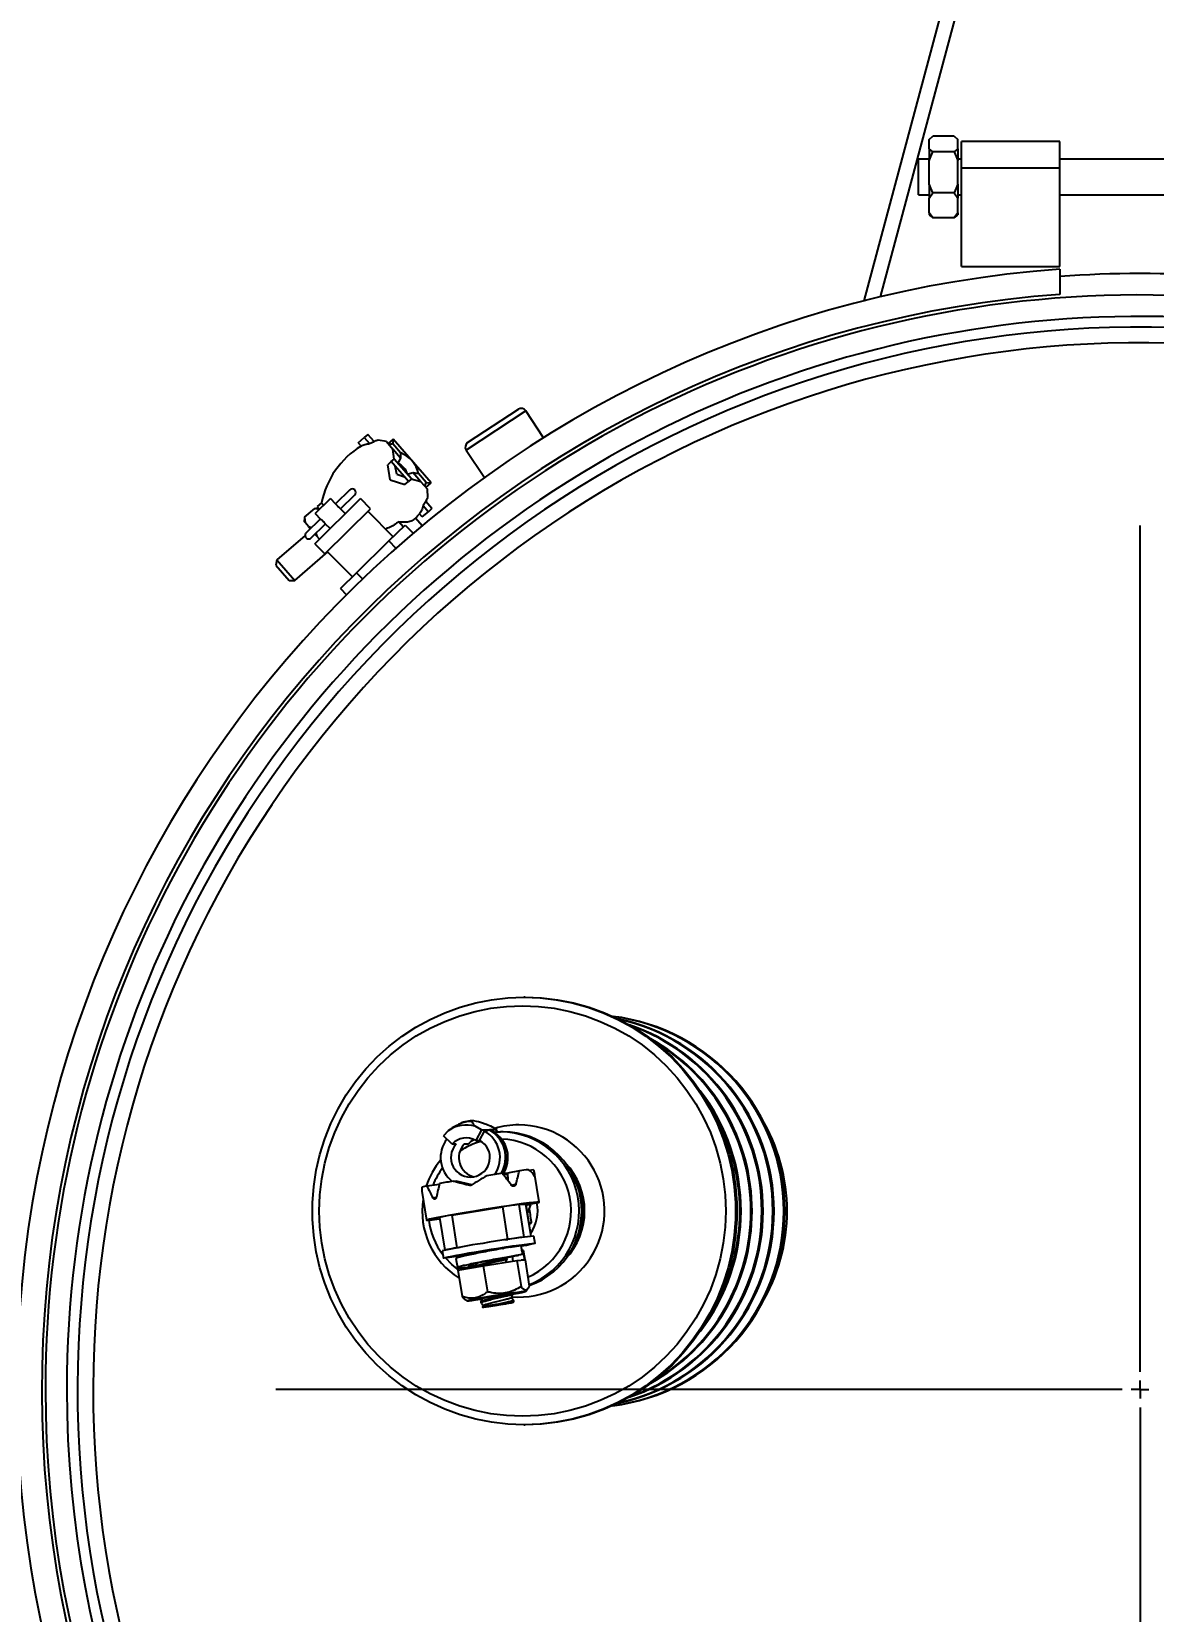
# Model space of a CAD drawing. Header units: millimetres. Extents: x 107291 to 113922, y -130611 to -125922.
# Drawn here: x 108183.7 to 108497.8, y -129124.4 to -128682.1 of the extents above; entities that cross this region are included whole.
import ezdxf

# ---------------------------------------------------------------- set-up
doc = ezdxf.new("R2010")
doc.units = ezdxf.units.MM
doc.header["$LTSCALE"] = 13
doc.linetypes.add('CENTERX2', pattern=[101.6, 63.5, -12.7, 12.7, -12.7])
for name, color, linetype in [('中心符号线', 7, 'CENTERX2'), ('几何体', 7, 'Continuous'), ('尺寸', 3, 'Continuous')]:
    doc.layers.add(name, color=color, linetype=linetype)
doc.styles.add('SLDTEXTSTYLE0', font='hyswlongfangsong.ttf')
doc.dimstyles.new('SLDDIMSTYLE0', dxfattribs={"dimtxt": 50, "dimasz": 40.8, "dimexe": 0, "dimexo": 0.0625, "dimgap": 12.5, "dimtad": 2, "dimdec": 0, "dimrnd": 1e-09, "dimzin": 12, "dimdsep": 46, "dimtxsty": 'SLDTEXTSTYLE0', "dimsah": 1, "dimcen": 0.09, "dimadec": 0, "dimazin": 3, "dimtfac": 1, "dimtdec": 0, "dimtmove": 0, "dimatfit": 0, "dimfxl": 1, "dimfrac": 2, "dimtolj": 1, "dimtzin": 12, "dimarcsym": 0})

# ---------------------------------------------------------------- blocks, each defined once
blk = doc.blocks.new('SW_CENTERMARKSYMBOL_0')
at = {"layer": '中心符号线', "color": 0}
for p, q in [((0, 5), (0, 242)), ((-5, 0), (-242, 0)), ((0, 0), (-2.5, 0)), ((0, 0), (0, 2.5)), ((0, 0), (0, -2.5)), ((0, 0), (2.5, 0)), ((0, -5), (0, -242))]:
    blk.add_line(p, q, dxfattribs=at)
blk = doc.blocks.new('*D23')
at = {"layer": 'Defpoints', "color": 0, "transparency": 16777216}
for p in [(108859.05, -128532.98), (107978.05, -129032.32), (108859.05, -129058.32)]:
    blk.add_point(p, dxfattribs=at)
at = {"layer": '尺寸', "color": 0, "lineweight": -2, "transparency": 16777216}
for p, q in [((107978.05, -129032.25), (107978.05, -128532.98)), ((108018.85, -128532.98), (108818.25, -128532.98)), ((108859.05, -129058.25), (108859.05, -128532.98))]:
    blk.add_line(p, q, dxfattribs=at)
at = {"layer": '尺寸', "color": 0, "transparency": 16777216}
for points in [[(108018.85, -128526.18), (108018.85, -128539.78), (107978.05, -128532.98)], [(108818.25, -128526.18), (108818.25, -128539.78), (108859.05, -128532.98)]]:
    blk.add_solid(points, dxfattribs=at)
at = {"layer": '尺寸', "color": 0, "transparency": 16777216, "insert": (108418.55, -128495.48), "char_height": 50, "attachment_point": 5, "style": 'SLDTEXTSTYLE0'}
blk.add_mtext('\\A1;881', dxfattribs=at)

msp = doc.modelspace()

# ---------------------------------------------------------------- linework, layer by layer
at = {"layer": '几何体'}
for p, q in [((108416.83, -128757.44), (108444.54, -128654.03)), ((108448.4, -128655.06), (108421.26, -128756.35)), ((108435.05, -128712.29), (108436.05, -128711.37)), ((108435.32, -128712), (108435.05, -128712.27)), ((108435.05, -128712.27), (108435.05, -128712.29)), ((108435.05, -128714.86), (108435.05, -128712.29)), ((108442.05, -128711.37), (108436.05, -128711.37)), ((108442.05, -128711.37), (108443.05, -128712.29)), ((108443.05, -128712.27), (108442.77, -128712)), ((108443.05, -128712.27), (108443.05, -128712.29)), ((108443.05, -128714.86), (108443.05, -128712.29)), ((108471.55, -128712.82), (108444.05, -128712.82)), ((108444.05, -128720.25), (108444.05, -128712.82)), ((108471.55, -128720.25), (108471.55, -128712.82)), ((108435.05, -128717.82), (108432.05, -128717.82)), ((108432.05, -128724.73), (108432.05, -128717.82)), ((108436.05, -128715.78), (108435.05, -128714.86)), ((108435.05, -128714.86), (108435.05, -128718.18)), ((108435.05, -128718.18), (108436.05, -128715.78)), ((108435.05, -128724.83), (108435.05, -128718.18)), ((108442.05, -128715.78), (108436.05, -128715.78)), ((108443.05, -128714.86), (108442.05, -128715.78)), ((108442.05, -128715.78), (108443.05, -128718.18)), ((108443.05, -128714.86), (108443.05, -128718.18)), ((108444.05, -128717.82), (108443.05, -128717.82)), ((108443.05, -128724.83), (108443.05, -128718.18)), ((108516.55, -128717.82), (108471.55, -128717.82)), ((108444.05, -128720.25), (108471.55, -128720.25)), ((108444.05, -128747.82), (108444.05, -128720.25)), ((108471.55, -128747.82), (108471.55, -128720.25)), ((108432.05, -128727.82), (108432.05, -128724.73)), ((108432.05, -128727.82), (108435.05, -128727.82)), ((108436.05, -128727.23), (108435.05, -128724.83)), ((108435.05, -128724.83), (108435.05, -128728.7)), ((108435.05, -128728.7), (108436.05, -128727.23)), ((108442.05, -128727.23), (108436.05, -128727.23)), ((108443.05, -128724.83), (108442.05, -128727.23)), ((108442.05, -128727.23), (108443.05, -128728.7)), ((108443.05, -128724.83), (108443.05, -128728.7)), ((108443.05, -128727.82), (108444.05, -128727.82)), ((108471.55, -128727.82), (108516.55, -128727.82)), ((108435.05, -128732.79), (108435.05, -128728.7)), ((108443.05, -128732.79), (108443.05, -128728.7)), ((108436.05, -128734.26), (108435.05, -128732.79)), ((108435.05, -128732.79), (108435.05, -128733.36)), ((108435.05, -128733.36), (108435.32, -128733.64)), ((108435.34, -128733.62), (108436.05, -128734.26)), ((108442.05, -128734.26), (108436.05, -128734.26)), ((108443.05, -128732.79), (108442.05, -128734.26)), ((108442.05, -128734.26), (108442.75, -128733.62)), ((108442.77, -128733.64), (108443.05, -128733.36)), ((108443.05, -128732.79), (108443.05, -128733.36)), ((108444.05, -128747.82), (108471.55, -128747.82)), ((108471.55, -128748.62), (108471.55, -128755.64)), ((108322.06, -128788.23), (108305.36, -128799.24)), ((108305.79, -128797.16), (108319.98, -128787.8)), ((108327.06, -128795.81), (108322.06, -128788.23)), ((108275.15, -128797.21), (108276.85, -128795.74)), ((108275.15, -128797.21), (108275.93, -128798.12)), ((108277.85, -128794.88), (108276.85, -128795.74)), ((108276.85, -128795.74), (108278.32, -128797.44)), ((108279.57, -128796.88), (108277.85, -128794.88)), ((108278.32, -128797.44), (108279.57, -128796.88)), ((108280.11, -128796.67), (108279.57, -128796.88)), ((108280.15, -128796.7), (108280.11, -128796.67)), ((108280.72, -128796.49), (108280.15, -128796.7)), ((108283.03, -128796.88), (108280.72, -128796.49)), ((108283.03, -128796.88), (108284.86, -128799.01)), ((108284.95, -128796.16), (108283.49, -128797.42)), ((108284.95, -128796.16), (108284.85, -128797.51)), ((108287.03, -128800.03), (108284.85, -128797.51)), ((108295.55, -128808.44), (108284.95, -128796.16)), ((108284.41, -128802.49), (108283.42, -128803.34)), ((108284.41, -128802.49), (108285.19, -128801.82)), ((108285.52, -128803.77), (108284.41, -128802.49)), ((108285.19, -128801.82), (108284.86, -128799.01)), ((108287.02, -128801.51), (108284.86, -128799.01)), ((108290.03, -128807.33), (108285.24, -128801.78)), ((108287.02, -128801.51), (108286.24, -128802.94)), ((108287.03, -128800.03), (108287.02, -128801.51)), ((108305.36, -128799.24), (108310.46, -128806.96)), ((108284.11, -128807.6), (108283.42, -128803.34)), ((108285.96, -128806), (108285.52, -128803.77)), ((108288.1, -128806.76), (108285.52, -128803.77)), ((108285.96, -128806), (108288.1, -128806.76)), ((108289.21, -128808.04), (108288.1, -128806.76)), ((108288.97, -128806), (108290.47, -128805.51)), ((108289.98, -128807.38), (108289.21, -128808.04)), ((108292.72, -128808.11), (108289.98, -128807.38)), ((108292.72, -128808.11), (108290.47, -128805.51)), ((108290.47, -128805.51), (108292.02, -128805.81)), ((108294.2, -128808.34), (108292.02, -128805.81)), ((108272.78, -128810.37), (108268.78, -128814.3)), ((108270.19, -128815.72), (108274.18, -128811.8)), ((108284.11, -128807.6), (108288.22, -128808.9)), ((108288.22, -128808.9), (108289.21, -128808.04)), ((108292.72, -128808.11), (108294.55, -128810.23)), ((108294.09, -128809.7), (108295.55, -128808.44)), ((108294.2, -128808.34), (108295.55, -128808.44)), ((108294.6, -128812.57), (108294.55, -128810.23)), ((108260.13, -128818.06), (108262.96, -128815.62)), ((108264.2, -128815.71), (108262.96, -128815.62)), ((108262.97, -128825.46), (108275.81, -128812.84)), ((108263.12, -128817.05), (108267.4, -128812.85)), ((108264.85, -128813.99), (108263.62, -128815.05)), ((108263.62, -128815.05), (108264.33, -128815.87)), ((108264.85, -128813.99), (108265.49, -128814.73)), ((108265.78, -128828.31), (108278.62, -128815.7)), ((108268.89, -128814.36), (108267.4, -128812.85)), ((108271.53, -128817.05), (108270.13, -128815.62)), ((108278.62, -128815.7), (108275.81, -128812.84)), ((108284.91, -128823.53), (108277.9, -128816.4)), ((108294.05, -128813.65), (108293.32, -128814.81)), ((108293.32, -128814.81), (108294.78, -128816.51)), ((108294.05, -128813.65), (108294.34, -128813.15)), ((108295.78, -128815.65), (108294.05, -128813.65)), ((108294.31, -128813.11), (108294.6, -128812.57)), ((108294.34, -128813.15), (108294.31, -128813.11)), ((108295.78, -128815.65), (108294.78, -128816.51)), ((108260.13, -128818.06), (108260.04, -128819.3)), ((108260.04, -128819.3), (108260.25, -128819.54)), ((108260.13, -128818.06), (108260.25, -128819.54)), ((108261.22, -128820.66), (108260.25, -128819.54)), ((108264.54, -128818.46), (108260.55, -128822.38)), ((108261.22, -128820.66), (108261.72, -128821.24)), ((108261.96, -128823.81), (108265.95, -128819.88)), ((108263.12, -128817.05), (108264.61, -128818.56)), ((108265.84, -128819.82), (108267.25, -128821.25)), ((108283.73, -128824.69), (108288.26, -128820.23)), ((108287.74, -128820.75), (108286.51, -128819.33)), ((108288.26, -128820.23), (108290.53, -128822.54)), ((108293.03, -128820.45), (108291.18, -128818.3)), ((108293.07, -128817.98), (108292.29, -128817.07)), ((108293.07, -128817.98), (108294.78, -128816.51)), ((108260.26, -128823.14), (108252.37, -128829.95)), ((108263.03, -128822.76), (108263.57, -128823.38)), ((108263.25, -128822.54), (108263.57, -128823.38)), ((108264.27, -128824.19), (108263.57, -128823.38)), ((108274.68, -128833.59), (108283.73, -128824.69)), ((108283.73, -128824.69), (108285.72, -128826.71)), ((108257.36, -128835.74), (108266.62, -128827.74)), ((108262.97, -128825.46), (108265.78, -128828.31)), ((108266.49, -128827.61), (108273.5, -128834.74)), ((108252.37, -128829.95), (108252.12, -128831.44)), ((108252.12, -128831.44), (108253.98, -128833.6)), ((108252.37, -128829.95), (108254.86, -128832.84)), ((108253.98, -128833.6), (108255.85, -128835.76)), ((108254.86, -128832.84), (108257.36, -128835.74)), ((108270.15, -128838.04), (108274.68, -128833.59)), ((108274.68, -128833.59), (108276.37, -128835.32)), ((108255.85, -128835.76), (108257.36, -128835.74)), ((108270.15, -128838.04), (108271.84, -128839.76)), ((108321.91, -128952.46), (108321.56, -128952.46)), ((108303.91, -128987.73), (108304.28, -128987.6)), ((108307.25, -128987.06), (108307.04, -128987.22)), ((108308.22, -128987.22), (108307.46, -128987.06)), ((108309.67, -128989.54), (108307.92, -128988.58)), ((108314.06, -128989.54), (108312.32, -128988.58)), ((108300.37, -128989.82), (108299.01, -128991.28)), ((108301.47, -128993.6), (108299.01, -128991.28)), ((108309.67, -128989.54), (108308.06, -128992.53)), ((108308.06, -128992.53), (108309.14, -128992.53)), ((108309.14, -128992.53), (108310.51, -128989.98)), ((108309.67, -128989.54), (108311.79, -128989.54)), ((108310.51, -128989.98), (108311.79, -128989.54)), ((108311.79, -128989.54), (108311.94, -128989.54)), ((108314.06, -128989.54), (108311.94, -128989.54)), ((108311.94, -128989.54), (108312.74, -128989.98)), ((108313.55, -128990.49), (108314.06, -128989.54)), ((108313.72, -128990.19), (108315.01, -128990.15)), ((108315.72, -128990.15), (108315.01, -128990.15)), ((108302.56, -128993.6), (108301.47, -128993.6)), ((108305.87, -128993.6), (108304.78, -128993.6)), ((108316.94, -129002.08), (108315.89, -129002.23)), ((108320.27, -129001.07), (108316.93, -129001.71)), ((108316.93, -129001.71), (108317.01, -129003.72)), ((108324.17, -129000.75), (108323.08, -129000.93)), ((108325.84, -129009.79), (108324.55, -129001.73)), ((108294.39, -129005.3), (108297.9, -129004.8)), ((108301.76, -129003.95), (108302.6, -129003.95)), ((108306.93, -129005), (108302.6, -129003.95)), ((108317.99, -129005.06), (108319.29, -129004.81)), ((108292.95, -129006.78), (108294.24, -129014.84)), ((108296.02, -129008.61), (108297.02, -129008.47)), ((108322.12, -129010.51), (108320.08, -129010.51)), ((108320.08, -129010.51), (108321.55, -129019.64)), ((108323.55, -129019.42), (108322.12, -129010.51)), ((108323.58, -129019.42), (108322.16, -129010.52)), ((108323.44, -129010.61), (108322.17, -129010.61)), ((108322.55, -129012.97), (108323.44, -129010.61)), ((108323.44, -129010.61), (108323.27, -129010.4)), ((108297.92, -129014.12), (108299.39, -129023.25)), ((108301.32, -129013.48), (108315.62, -129011.15)), ((108301.32, -129013.48), (108302.78, -129022.62)), ((108317.08, -129020.28), (108315.62, -129011.15)), ((108321.67, -129019.64), (108321.55, -129019.64)), ((108322.97, -129015.58), (108323.57, -129015.58)), ((108323.57, -129015.58), (108323.05, -129016.07)), ((108324.66, -129021.37), (108324.34, -129019.4)), ((108298.67, -129023.5), (108298.98, -129025.48)), ((108299.55, -129023.25), (108299.42, -129023.25)), ((108302.78, -129022.62), (108303.67, -129022.47)), ((108307.3, -129024.15), (108307.31, -129024.19)), ((108307.32, -129024.21), (108307.43, -129024.36)), ((108307.39, -129024.18), (108307.41, -129024.12)), ((108315.68, -129022.81), (108315.79, -129022.77)), ((108316.19, -129020.43), (108317.08, -129020.28)), ((108317.72, -129022.43), (108320.7, -129021.93)), ((108320.7, -129021.93), (108321.11, -129024.5)), ((108320.94, -129023.44), (108321.26, -129023.39)), ((108321.42, -129023.36), (108321.26, -129023.39)), ((108321.26, -129023.39), (108321.67, -129025.95)), ((108321.88, -129025.96), (108321.46, -129023.35)), ((108302.51, -129025.61), (108302.92, -129028.17)), ((108303.06, -129028.91), (108310.15, -129027.62)), ((108307.89, -129027.85), (108307.92, -129028.03)), ((108310.15, -129027.62), (108319.56, -129026.18)), ((108310.15, -129027.62), (108311.32, -129034.92)), ((108316.82, -129025.71), (108316.77, -129025.42)), ((108318.56, -129026.34), (108318.35, -129024.98)), ((108319.56, -129026.18), (108321.88, -129026.03)), ((108319.56, -129026.18), (108320.73, -129033.48)), ((108321.67, -129025.95), (108320.77, -129026.1)), ((108321.83, -129025.92), (108321.67, -129025.95)), ((108321.88, -129026.03), (108323.04, -129033.33)), ((108303.06, -129028.91), (108304.22, -129036.21)), ((108305.08, -129037.07), (108305.75, -129037.46)), ((108309.78, -129036.81), (108309.81, -129036.85)), ((108309.9, -129036.82), (108309.92, -129036.78)), ((108318.4, -129035.58), (108318.37, -129035.44)), ((108318.62, -129037.84), (108318.71, -129037.56)), ((108318.71, -129037.55), (108318.67, -129037.27)), ((108321.96, -129034.87), (108322.57, -129034.18)), ((108309.47, -129037.72), (108309.52, -129038.01)), ((108310.14, -129038.8), (108309.98, -129039.2)), ((108321.56, -129072.17), (108321.91, -129072.17))]:
    msp.add_line(p, q, dxfattribs=at)
at = {"layer": '几何体', "flags": 128}
for points in [[(108321.56, -128952.46), (108326.09, -128952.64), (108330.6, -128953.17), (108335.06, -128954.04), (108339.44, -128955.25), (108343.71, -128956.8), (108347.86, -128958.68), (108351.85, -128960.87), (108355.66, -128963.36), (108359.27, -128966.14), (108362.66, -128969.19), (108365.81, -128972.5), (108368.69, -128976.03), (108371.31, -128979.78), (108373.63, -128983.72), (108375.64, -128987.83), (108377.34, -128992.09), (108378.71, -128996.46), (108379.74, -129000.92), (108380.44, -129005.45), (108380.78, -129010.02), (108380.78, -129014.61), (108380.44, -129019.18), (108379.74, -129023.71), (108378.71, -129028.18), (108377.34, -129032.55), (108375.64, -129036.8), (108373.63, -129040.91), (108371.31, -129044.85), (108368.69, -129048.6), (108365.81, -129052.14), (108362.66, -129055.44), (108359.27, -129058.49), (108355.66, -129061.27), (108351.85, -129063.76), (108347.86, -129065.95), (108343.71, -129067.83), (108339.44, -129069.38), (108335.06, -129070.6), (108330.6, -129071.47), (108326.09, -129071.99), (108321.56, -129072.17), (108317.02, -129071.99), (108312.51, -129071.47), (108308.05, -129070.6), (108303.67, -129069.38), (108299.4, -129067.83), (108295.26, -129065.95), (108291.27, -129063.76), (108287.46, -129061.27), (108283.85, -129058.49), (108280.46, -129055.44), (108277.31, -129052.14), (108274.42, -129048.6), (108271.81, -129044.85), (108269.49, -129040.91), (108267.47, -129036.8), (108265.78, -129032.55), (108264.41, -129028.18), (108263.37, -129023.71), (108262.68, -129019.18), (108262.33, -129014.61), (108262.33, -129010.02), (108262.68, -129005.45), (108263.37, -129000.92), (108264.41, -128996.46), (108265.78, -128992.09), (108267.47, -128987.83), (108269.49, -128983.72), (108271.81, -128979.78), (108274.42, -128976.03), (108277.31, -128972.5), (108280.46, -128969.19), (108283.85, -128966.14), (108287.46, -128963.36), (108291.27, -128960.87), (108295.26, -128958.68), (108299.4, -128956.8), (108303.67, -128955.25), (108308.05, -128954.04), (108312.51, -128953.17), (108317.02, -128952.64), (108321.56, -128952.46)], [(108321.91, -128952.46), (108326.45, -128952.64), (108330.96, -128953.17), (108335.41, -128954.04), (108339.79, -128955.25), (108344.07, -128956.8), (108348.21, -128958.68), (108352.2, -128960.87), (108356.01, -128963.36), (108359.62, -128966.14), (108363.01, -128969.19), (108366.16, -128972.5), (108369.05, -128976.03), (108371.66, -128979.78), (108373.98, -128983.72), (108375.99, -128987.83), (108377.69, -128992.09), (108379.06, -128996.46), (108380.1, -129000.92), (108380.79, -129005.45), (108381.14, -129010.02), (108381.14, -129014.61), (108380.79, -129019.18), (108380.1, -129023.71), (108379.06, -129028.18), (108377.69, -129032.55), (108375.99, -129036.8), (108373.98, -129040.91), (108371.66, -129044.85), (108369.05, -129048.6), (108366.16, -129052.14), (108363.01, -129055.44), (108359.62, -129058.49), (108356.01, -129061.27), (108352.2, -129063.76), (108348.21, -129065.95), (108344.07, -129067.83), (108339.79, -129069.38), (108335.41, -129070.6), (108330.96, -129071.47), (108326.45, -129071.99), (108321.91, -129072.17)], [(108321.15, -128954.84), (108325.62, -128955.01), (108330.05, -128955.54), (108334.44, -128956.42), (108338.74, -128957.65), (108342.93, -128959.21), (108346.99, -128961.1), (108350.89, -128963.31), (108354.61, -128965.81), (108358.12, -128968.61), (108361.4, -128971.67), (108364.43, -128974.99), (108367.2, -128978.53), (108369.68, -128982.28), (108371.87, -128986.22), (108373.74, -128990.32), (108375.29, -128994.55), (108376.5, -128998.9), (108377.37, -129003.33), (108377.9, -129007.81), (108378.07, -129012.32), (108377.9, -129016.83), (108377.37, -129021.31), (108376.5, -129025.74), (108375.29, -129030.08), (108373.74, -129034.31), (108371.87, -129038.41), (108369.68, -129042.35), (108367.2, -129046.1), (108364.43, -129049.65), (108361.4, -129052.96), (108358.12, -129056.03), (108354.61, -129058.82), (108350.89, -129061.33), (108346.99, -129063.53), (108342.93, -129065.42), (108338.74, -129066.99), (108334.44, -129068.21), (108330.05, -129069.09), (108325.62, -129069.62), (108321.15, -129069.8), (108316.68, -129069.62), (108312.25, -129069.09), (108307.86, -129068.21), (108303.56, -129066.99), (108299.37, -129065.42), (108295.31, -129063.53), (108291.41, -129061.33), (108287.69, -129058.82), (108284.18, -129056.03), (108280.9, -129052.96), (108277.87, -129049.65), (108275.1, -129046.1), (108272.62, -129042.35), (108270.43, -129038.41), (108268.56, -129034.31), (108267.01, -129030.08), (108265.8, -129025.74), (108264.93, -129021.31), (108264.4, -129016.83), (108264.23, -129012.32), (108264.4, -129007.81), (108264.93, -129003.33), (108265.8, -128998.9), (108267.01, -128994.55), (108268.56, -128990.32), (108270.43, -128986.22), (108272.62, -128982.28), (108275.1, -128978.53), (108277.87, -128974.99), (108280.9, -128971.67), (108284.18, -128968.61), (108287.69, -128965.81), (108291.41, -128963.31), (108295.31, -128961.1), (108299.37, -128959.21), (108303.56, -128957.65), (108307.86, -128956.42), (108312.25, -128955.54), (108316.68, -128955.01), (108321.15, -128954.84)], [(108315.53, -129001.75), (108315.01, -129001.83), (108314.48, -129001.91), (108313.94, -129001.99), (108313.39, -129002.07), (108312.84, -129002.16), (108312.28, -129002.24), (108311.72, -129002.33), (108311.15, -129002.42)], [(108315.94, -129001.61), (108316.7, -129001.73), (108316.93, -129001.77)], [(108319.53, -129010.51), (108317.43, -129010.82), (108315.16, -129011.16), (108312.76, -129011.53), (108310.29, -129011.92), (108307.82, -129012.32), (108305.4, -129012.72), (108303.09, -129013.11), (108300.96, -129013.48), (108299.05, -129013.82), (108297.41, -129014.12)], [(108322.68, -129010.51), (108324.01, -129010.25), (108324.99, -129010.04), (108325.61, -129009.89), (108325.84, -129009.8), (108325.68, -129009.77), (108325.14, -129009.8), (108324.23, -129009.89), (108322.97, -129010.04), (108321.39, -129010.25), (108319.53, -129010.51)], [(108322.12, -129010.51), (108322.15, -129010.51), (108322.16, -129010.52)], [(108297.41, -129014.12), (108296.08, -129014.38), (108295.09, -129014.59), (108294.48, -129014.74), (108294.24, -129014.84), (108294.4, -129014.87), (108294.94, -129014.84), (108295.85, -129014.74), (108297.12, -129014.59), (108297.98, -129014.48)], [(108306.72, -129024.51), (108305.18, -129024.73), (108303.47, -129024.98), (108301.98, -129025.18), (108300.75, -129025.34), (108299.83, -129025.44), (108299.24, -129025.49), (108298.99, -129025.48), (108299.09, -129025.42), (108299.54, -129025.3), (108300.32, -129025.13), (108301.41, -129024.92), (108302.79, -129024.66), (108304.42, -129024.37), (108306.25, -129024.05), (108308.23, -129023.72), (108310.3, -129023.38)], [(108302.78, -129022.62), (108302.03, -129022.74), (108301.32, -129022.86), (108300.7, -129022.97), (108300.18, -129023.07), (108299.77, -129023.15), (108299.51, -129023.2), (108299.39, -129023.24), (108299.42, -129023.25)], [(108310.3, -129023.38), (108312.42, -129023.03), (108314.53, -129022.7), (108316.55, -129022.39), (108318.45, -129022.11), (108320.17, -129021.87), (108321.66, -129021.66), (108322.88, -129021.51), (108323.8, -129021.4), (108324.4, -129021.35), (108324.65, -129021.36), (108324.55, -129021.43), (108324.1, -129021.54), (108323.32, -129021.71), (108322.22, -129021.93), (108320.84, -129022.19), (108320.75, -129022.21)], [(108303.31, -129028.87), (108301.33, -129027.28), (108299.58, -129025.47)], [(108319.72, -129035.09), (108318.43, -129035.27), (108316.94, -129035.49), (108315.31, -129035.74), (108313.62, -129036.01), (108311.94, -129036.29), (108310.34, -129036.55), (108308.9, -129036.8), (108307.67, -129037.03), (108306.72, -129037.21), (108306.07, -129037.35), (108305.77, -129037.44), (108305.82, -129037.47), (108306.22, -129037.44), (108306.95, -129037.36), (108307.99, -129037.22), (108309.28, -129037.04), (108309.68, -129036.98)], [(108318.42, -129035.58), (108318.81, -129035.51), (108320.04, -129035.29), (108320.99, -129035.1), (108321.64, -129034.97), (108321.94, -129034.88), (108321.89, -129034.85), (108321.49, -129034.88), (108320.76, -129034.96), (108319.72, -129035.09)]]:
    msp.add_lwpolyline(points, dxfattribs=at)
at = {"layer": '几何体'}
for centre, radius, start, end in [((108494.05, -129062.32), 314.5, 94.1026, 66.3224), ((108494.05, -129062.32), 312.5, 85.8711, 94.1289), ((108494.05, -129062.32), 307.5, 94.1961, 67.1718), ((108494.05, -129062.32), 306.5, 69.366, 180), ((108494.05, -129062.32), 300.5, 69.7712, 180), ((108494.05, -129062.32), 297.5, 69.9146, 0), ((108494.05, -129062.32), 293.12, 70.0496, 0), ((108494.05, -129062.32), 306.5, 180, 67.276), ((108494.05, -129062.32), 300.5, 180, 67.7775), ((108320.81, -128789.05), 1.5, 33.4066, 123.4066), ((108288.83, -128818.93), 24.48, 121.7841, 168.3455), ((108306.61, -128798.41), 1.5, 123.4066, 213.4066), ((108284.11, -128807.6), 5.12, 18.2112, 65.3685), ((108284.11, -128807.6), 8.11, 12.7135, 68.8828), ((108273.48, -128811.08), 1, 314.5, 134.5), ((108273.59, -128801.28), 24.48, 315.9371, 319.8118), ((108261.25, -128823.1), 1, 134.5, 314.5), ((108339.74, -129012.32), 54.92, 276.9484, 83.0516), ((108339.38, -129012.32), 54.92, 277.4537, 82.5463), ((108336.63, -129012.32), 54.95, 281.8525, 78.1475), ((108336.27, -129012.32), 54.96, 282.5084, 77.4916), ((108333.5, -129012.32), 55.01, 288.525, 71.475), ((108333.13, -129012.32), 55.02, 289.4856, 70.5144), ((108330.33, -129012.32), 55.1, 299.0342, 60.9658), ((108329.97, -129012.32), 55.11, 300.7641, 59.2359), ((108327.08, -129012.32), 55.27, 322.4297, 37.5703), ((108326.7, -129012.32), 55.3, 327.8635, 32.1365), ((108305.45, -128997.2), 8.96, 73.9918, 124.5395), ((108307.06, -128997.17), 9.96, 90.1053, 108.426), ((108320.16, -129011.87), 23.68, 90.0036, 106.5943), ((108319.99, -129012.31), 24.12, 265.6679, 89.5948), ((108344.47, -129012.32), 50.78, 328.8767, 31.1233), ((108306.66, -128997.36), 8.45, 142.3137, 232.3245), ((108306.55, -128997.34), 5.47, 136.862, 61.6693), ((108305.45, -128997.27), 5.41, 61.197, 137.3342), ((108314.76, -129012.02), 19.88, 105.0195, 124.0824), ((108309.87, -128997.3), 5.45, 114.0356, 137.2369), ((108306.42, -128997.36), 8.44, 326.1161, 60.95), ((108307.45, -128997.36), 8.94, 330.2666, 60.9471), ((108307.59, -128997.36), 8.94, 330.4413, 60.9471), ((108308.64, -128997.36), 8.44, 326.0382, 60.95), ((108314.81, -129012.34), 22.19, 291.6192, 89.478), ((108314.54, -129012.34), 20.2, 293.6538, 87.8829), ((108315.52, -129012.34), 22.19, 289.7906, 89.4828), ((108308.82, -128997.36), 5.51, 137.069, 257.7449), ((108315.29, -129012.27), 22.22, 140.0958, 161.8481), ((108314.99, -129012.27), 20.22, 143.5316, 159.0963), ((108336.76, -129121.53), 121.58, 96.5752, 97.7943), ((108319.04, -129012.32), 19.51, 316.5476, 43.4524), ((108298.23, -129025.08), 20.16, 100.9719, 105.0566), ((108370.87, -129409.59), 411.48, 99.6684, 100.2077), ((108318.51, -129012.32), 19.54, 329.86, 30.14), ((108315.29, -129012.34), 22.24, 171.338, 237.7134), ((108327.66, -129079.55), 69.45, 96.2658, 99.9891), ((108289.82, -128837.74), 175.87, 280.5897, 280.7671), ((108314.55, -129012.32), 10.86, 325.02, 12.2979), ((108315.05, -129012.33), 20.29, 187.0943, 216.9414), ((108305.69, -129046.37), 33.18, 97.5675, 103.531), ((108336.35, -129157.67), 138.79, 94.9633, 100.9481), ((108329.13, -129088.68), 69.45, 96.2658, 99.9891), ((108327.5, -129147.27), 127.09, 97.9188, 103.1124), ((108326.24, -129112.65), 77.6, 96.3278, 102.1544), ((108340.44, -129201.85), 165.51, 98.0106, 99.3331)]:
    msp.add_arc(centre, radius, start, end, dxfattribs=at)
for centre, major_axis, ratio, start_param, end_param in [((108287, -128805.1), (-5.3, 6.14), 0.874328, 5.793016, 5.942833), ((108287, -128805.1), (-5.3, 6.14), 0.874328, 3.481945, 3.631762), ((108309.37, -129008.12), (-18.02, 24.02), 0.291699, 4.624022, 4.75902), ((108309.37, -129008.12), (9.86, 28.05), 0.284706, 4.929791, 5.064789), ((108308.9, -129005.16), (15.97, 1.41), 0.433059, 0.168395, 0.473087), ((108308.9, -129005.16), (15.62, 3.59), 0.388913, 6.11908, 6.423773), ((108308.9, -129005.16), (15.97, 1.41), 0.433059, 3.005295, 3.172125), ((108309.37, -129008.12), (-15.89, 23.71), 0.41079, 1.186967, 1.321964), ((108309.37, -129008.12), (7.36, 28.02), 0.412043, 1.553981, 1.688979), ((108308.9, -129005.16), (16.84, -4), 0.029947, 4.282203, 4.586896), ((108308.9, -129005.16), (14.74, 9.08), 0.067832, 1.375833, 1.680526)]:
    msp.add_ellipse(centre, major_axis=major_axis, ratio=ratio, start_param=start_param, end_param=end_param, dxfattribs=at)
for points, knots in [([(108275.93, -128798.12), (108276.28, -128797.94), (108276.98, -128797.57), (108277.87, -128797.48), (108278.32, -128797.44)], [0, 0, 0, 0, 0.494023, 1, 1, 1, 1]), ([(108264.41, -128815.96), (108264.32, -128815.91), (108263.9, -128815.73), (108263.37, -128815.67), (108262.96, -128815.62)], [0, 0, 0, 0, 0.217606, 1, 1, 1, 1]), ([(108270.12, -128815.62), (108270.11, -128815.61), (108270.07, -128815.56), (108269.91, -128815.44), (108269.67, -128815.24), (108269.43, -128815), (108269.22, -128814.77), (108269.06, -128814.57), (108268.94, -128814.41), (108268.9, -128814.37), (108268.89, -128814.36)], [0, 0, 0, 0, 0.057466, 0.216062, 0.377122, 0.523149, 0.653706, 0.786153, 0.933274, 1, 1, 1, 1]), ([(108293.32, -128814.81), (108293.21, -128815.24), (108292.99, -128816.11), (108292.52, -128816.75), (108292.29, -128817.07)], [0, 0, 0, 0, 0.493971, 1, 1, 1, 1]), ([(108261.22, -128820.66), (108261.31, -128820.7), (108261.56, -128820.82), (108261.88, -128820.86), (108262.08, -128820.88)], [0, 0, 0, 0, 0.357198, 1, 1, 1, 1]), ([(108264.61, -128818.56), (108264.61, -128818.57), (108264.65, -128818.6), (108264.8, -128818.72), (108265.03, -128818.91), (108265.28, -128819.15), (108265.48, -128819.38), (108265.66, -128819.59), (108265.78, -128819.75), (108265.83, -128819.8), (108265.85, -128819.82)], [0, 0, 0, 0, 0.038535, 0.195869, 0.357519, 0.50603, 0.637659, 0.768869, 0.913791, 1, 1, 1, 1]), ([(108286.51, -128819.33), (108286.43, -128819.39), (108285.42, -128820.08), (108284.21, -128820.86), (108282.96, -128821.28), (108282.77, -128821.35)], [0, 0, 0, 0, 0.075251, 0.856372, 1, 1, 1, 1]), ([(108291.18, -128818.3), (108290.87, -128818.56), (108290.26, -128819.08), (108288.76, -128819.58), (108287.37, -128819.43), (108286.51, -128819.33)], [0, 0, 0, 0, 0.2699239, 0.5475914, 1, 1, 1, 1]), ([(108303.91, -128987.73), (108303.47, -128987.95), (108302.6, -128988.41), (108301.45, -128989.07), (108300.61, -128989.65), (108300.37, -128989.82)], [0, 0, 0, 0, 0.415167, 0.831259, 1, 1, 1, 1]), ([(108307.55, -128987.06), (108307.35, -128987.06), (108306.54, -128987.08), (108305.37, -128987.24), (108304.44, -128987.52), (108304.1, -128987.62)], [0, 0, 0, 0, 0.169963, 0.6971531, 1, 1, 1, 1]), ([(108307.92, -128988.58), (108307.72, -128988.37), (108307.16, -128987.78), (108307.09, -128987.43), (108307.04, -128987.22)], [0, 0, 0, 0, 0.358563, 1, 1, 1, 1]), ([(108312.32, -128988.58), (108311.74, -128988.37), (108310.14, -128987.78), (108308.97, -128987.43), (108308.22, -128987.22)], [0, 0, 0, 0, 0.358563, 1, 1, 1, 1]), ([(108319.29, -129004.81), (108319.26, -129004.91), (108319.18, -129005.1), (108318.98, -129005.3), (108318.73, -129005.4), (108318.45, -129005.39), (108318.17, -129005.27), (108318.02, -129005.1), (108317.94, -129005.01)], [0, 0, 0, 0, 0.163826, 0.327654, 0.491393, 0.654851, 0.818278, 1, 1, 1, 1]), ([(108297.04, -129008.42), (108297.01, -129008.51), (108296.95, -129008.71), (108296.79, -129008.91), (108296.6, -129009.01), (108296.39, -129009), (108296.19, -129008.87), (108296.08, -129008.7), (108296.02, -129008.61)], [0, 0, 0, 0, 0.163826, 0.327654, 0.491393, 0.654851, 0.818278, 1, 1, 1, 1]), ([(108322.99, -129011.8), (108323.02, -129011.92), (108323.18, -129012.79), (108323.36, -129014.06), (108323.52, -129015.17), (108323.57, -129015.58)], [0, 0, 0, 0, 0.092455, 0.662192, 1, 1, 1, 1]), ([(108320.7, -129021.93), (108320.38, -129021.99), (108319.74, -129022.1), (108318.11, -129022.38), (108316.1, -129022.73), (108313.81, -129023.14), (108311.39, -129023.59), (108309.01, -129024.05), (108306.81, -129024.48), (108304.94, -129024.88), (108303.54, -129025.21), (108302.65, -129025.47), (108302.57, -129025.56), (108302.53, -129025.6)], [0, 0, 0, 0, 0.0908872, 0.1832907, 0.2741779, 0.3650651, 0.4574687, 0.5483559, 0.639243, 0.7316466, 0.8225338, 0.913421, 1, 1, 1, 1]), ([(108320.94, -129023.42), (108320.97, -129023.41), (108321.35, -129023.36), (108321.4, -129023.35), (108321.45, -129023.35)], [0, 0, 0, 0, 0.0764501, 1, 1, 1, 1]), ([(108321.11, -129024.5), (108320.8, -129024.55), (108320.15, -129024.66), (108318.52, -129024.95), (108316.51, -129025.3), (108314.22, -129025.71), (108311.8, -129026.16), (108309.42, -129026.61), (108307.22, -129027.05), (108305.35, -129027.45), (108303.94, -129027.78), (108303.07, -129028.03), (108302.82, -129028.2), (108303.19, -129028.25), (108304.15, -129028.21), (108305.67, -129028.08), (108306.99, -129027.94), (108307.81, -129027.84), (108307.9, -129027.83)], [0, 0, 0, 0, 0.065809, 0.132717, 0.198526, 0.264335, 0.331243, 0.397052, 0.462861, 0.529769, 0.595578, 0.661387, 0.728294, 0.794104, 0.859913, 0.92682, 0.99263, 1, 1, 1, 1]), ([(108315.76, -129025.47), (108315.53, -129025.51), (108314.69, -129025.67), (108312.75, -129026.05), (108310.36, -129026.53), (108308.21, -129026.99), (108306.68, -129027.38), (108305.95, -129027.64), (108306.2, -129027.75), (108306.96, -129027.74), (108307.78, -129027.67), (108307.97, -129027.65)], [0, 0, 0, 0, 0.048665, 0.178957, 0.309249, 0.439541, 0.569833, 0.700126, 0.830418, 0.96071, 1, 1, 1, 1]), ([(108308.24, -129026.95), (108308.19, -129027.1), (108308.07, -129027.39), (108307.96, -129027.68), (108307.9, -129027.83)], [0, 0, 0, 0, 0.499993, 1, 1, 1, 1]), ([(108307.97, -129027.84), (108307.96, -129027.81), (108307.94, -129027.72), (108308.69, -129027.45), (108310, -129027.09), (108311.69, -129026.68), (108313.47, -129026.27), (108315.09, -129025.9), (108316.24, -129025.62), (108316.8, -129025.46), (108316.72, -129025.44), (108316.69, -129025.43)], [0, 0, 0, 0, 0.080956, 0.206535, 0.331031, 0.456225, 0.581419, 0.705916, 0.831495, 0.956225, 1, 1, 1, 1]), ([(108308.07, -129028.01), (108308.27, -129027.92), (108308.69, -129027.74), (108310.05, -129027.37), (108311.73, -129026.97), (108313.52, -129026.55), (108314.76, -129026.27), (108315.72, -129026.05), (108316.4, -129025.88), (108316.84, -129025.75), (108316.76, -129025.72), (108316.74, -129025.72)], [0, 0, 0, 0, 0.136547, 0.271918, 0.408047, 0.544176, 0.679546, 0.723218, 0.837941, 0.952402, 1, 1, 1, 1]), ([(108315.79, -129025.46), (108316, -129025.42), (108316.47, -129025.33), (108317.48, -129025.14), (108318.76, -129024.91), (108319.63, -129024.76), (108320.12, -129024.67)], [0, 0, 0, 0, 0.169108, 0.379257, 0.650243, 1, 1, 1, 1]), ([(108316.5, -129026.65), (108316.55, -129026.5), (108316.65, -129026.19), (108316.76, -129025.87), (108316.82, -129025.71)], [0, 0, 0, 0, 0.484649, 1, 1, 1, 1]), ([(108311.32, -129034.92), (108311.03, -129035.15), (108310.31, -129035.71), (108309.06, -129036.38), (108307.58, -129036.77), (108306.08, -129036.72), (108304.98, -129036.47), (108304.36, -129036.26), (108304.22, -129036.21)], [0, 0, 0, 0, 0.136843, 0.346229, 0.555177, 0.749713, 0.944655, 1, 1, 1, 1]), ([(108304.22, -129036.21), (108304.43, -129036.47), (108304.73, -129036.86), (108305.01, -129036.99), (108305.1, -129037.03)], [0, 0, 0, 0, 0.664151, 1, 1, 1, 1]), ([(108309.82, -129036.83), (108309.77, -129036.97), (108309.65, -129037.26), (108309.53, -129037.55), (108309.48, -129037.7)], [0, 0, 0, 0, 0.499993, 1, 1, 1, 1]), ([(108309.55, -129037.71), (108309.54, -129037.68), (108309.52, -129037.59), (108310.27, -129037.32), (108311.58, -129036.96), (108313.26, -129036.55), (108315.06, -129036.14), (108316.63, -129035.78), (108317.62, -129035.55), (108317.82, -129035.48), (108317.85, -129035.47)], [0, 0, 0, 0, 0.094722, 0.241655, 0.387322, 0.533804, 0.680287, 0.825954, 0.972887, 1, 1, 1, 1]), ([(108309.6, -129038), (108309.59, -129037.96), (108309.57, -129037.88), (108310.31, -129037.61), (108311.62, -129037.25), (108313.31, -129036.84), (108315.1, -129036.43), (108316.34, -129036.15), (108317.3, -129035.92), (108317.98, -129035.75), (108318.42, -129035.62), (108318.34, -129035.6), (108318.32, -129035.59)], [0, 0, 0, 0, 0.080905, 0.206405, 0.330824, 0.455939, 0.581054, 0.705473, 0.745611, 0.851053, 0.956253, 1, 1, 1, 1]), ([(108310.22, -129038.79), (108310.21, -129038.76), (108310.2, -129038.69), (108310.85, -129038.45), (108312.01, -129038.11), (108313.52, -129037.73), (108315.12, -129037.35), (108316.57, -129037.01), (108317.59, -129036.74), (108318.09, -129036.6), (108318.02, -129036.57), (108318, -129036.56)], [0, 0, 0, 0, 0.063302, 0.192496, 0.320574, 0.449371, 0.578167, 0.706245, 0.835439, 0.963758, 1, 1, 1, 1]), ([(108320.73, -129033.48), (108320.12, -129033.83), (108318.9, -129034.54), (108316.88, -129035.22), (108314.74, -129035.46), (108312.88, -129035.29), (108311.74, -129035.02), (108311.32, -129034.92)], [0, 0, 0, 0, 0.213245, 0.431498, 0.645486, 0.868042, 1, 1, 1, 1]), ([(108313.6, -129038.53), (108314.19, -129038.39), (108315.36, -129038.12), (108316.99, -129037.75), (108318.14, -129037.47), (108318.7, -129037.31), (108318.61, -129037.29), (108318.59, -129037.28)], [0, 0, 0, 0, 0.230231, 0.45918, 0.690119, 0.919498, 1, 1, 1, 1]), ([(108317.37, -129037.95), (108317.69, -129037.87), (108318.31, -129037.72), (108318.73, -129037.59), (108318.66, -129037.57), (108318.63, -129037.56)], [0, 0, 0, 0, 0.414489, 0.82803, 1, 1, 1, 1]), ([(108318.06, -129036.55), (108318.12, -129036.39), (108318.23, -129036.07), (108318.34, -129035.74), (108318.4, -129035.58)], [0, 0, 0, 0, 0.499995, 1, 1, 1, 1]), ([(108318.66, -129037.26), (108318.56, -129037.14), (108318.36, -129036.9), (108318.17, -129036.66), (108318.07, -129036.55)], [0, 0, 0, 0, 0.504808, 1, 1, 1, 1]), ([(108323.04, -129033.33), (108322.93, -129033.59), (108322.69, -129034.12), (108322.23, -129034.52), (108321.7, -129034.47), (108321.18, -129034.05), (108320.85, -129033.64), (108320.73, -129033.48)], [0, 0, 0, 0, 0.2132445, 0.4314983, 0.6454864, 0.8680422, 1, 1, 1, 1]), ([(108309.53, -129038.03), (108309.63, -129038.16), (108309.83, -129038.43), (108310.03, -129038.7), (108310.13, -129038.83)], [0, 0, 0, 0, 0.512725, 1, 1, 1, 1]), ([(108313.6, -129038.53), (108313.11, -129038.61), (108312.15, -129038.77), (108310.97, -129038.98), (108310.19, -129039.13), (108309.9, -129039.21), (108310.11, -129039.21), (108310.79, -129039.13), (108311.64, -129039.01), (108312.23, -129038.93), (108312.4, -129038.9)], [0, 0, 0, 0, 0.138629, 0.277262, 0.415489, 0.550448, 0.684398, 0.815699, 0.945367, 1, 1, 1, 1]), ([(108312.4, -129038.9), (108312.83, -129038.84), (108313.67, -129038.71), (108315.09, -129038.48), (108316.42, -129038.26), (108317.55, -129038.06), (108318.34, -129037.91), (108318.69, -129037.82), (108318.55, -129037.81), (108318.04, -129037.86), (108317.55, -129037.93), (108317.37, -129037.95)], [0, 0, 0, 0, 0.11326, 0.226515, 0.340225, 0.456377, 0.573307, 0.692355, 0.81251, 0.934453, 1, 1, 1, 1])]:
    msp.add_open_spline(points, degree=3, knots=knots, dxfattribs=at)

# ---------------------------------------------------------------- block references
at = {"layer": '中心符号线'}
msp.add_blockref('SW_CENTERMARKSYMBOL_0', (108494.05, -129062.32), dxfattribs=at)

# ---------------------------------------------------------------- dimensions: what is measured, and where the dimension line sits
at = {"layer": '尺寸'}
dim = msp.add_linear_dim(base=(108859.05, -128532.98), p1=(107978.05, -129032.32), p2=(108859.05, -129058.32), dimstyle='SLDDIMSTYLE0', dxfattribs=at)
dim.commit()
dim.dimension.update_dxf_attribs({"geometry": '*D23', "text_midpoint": (108418.55, -128495.48)})

doc.saveas('drawing.dxf')
